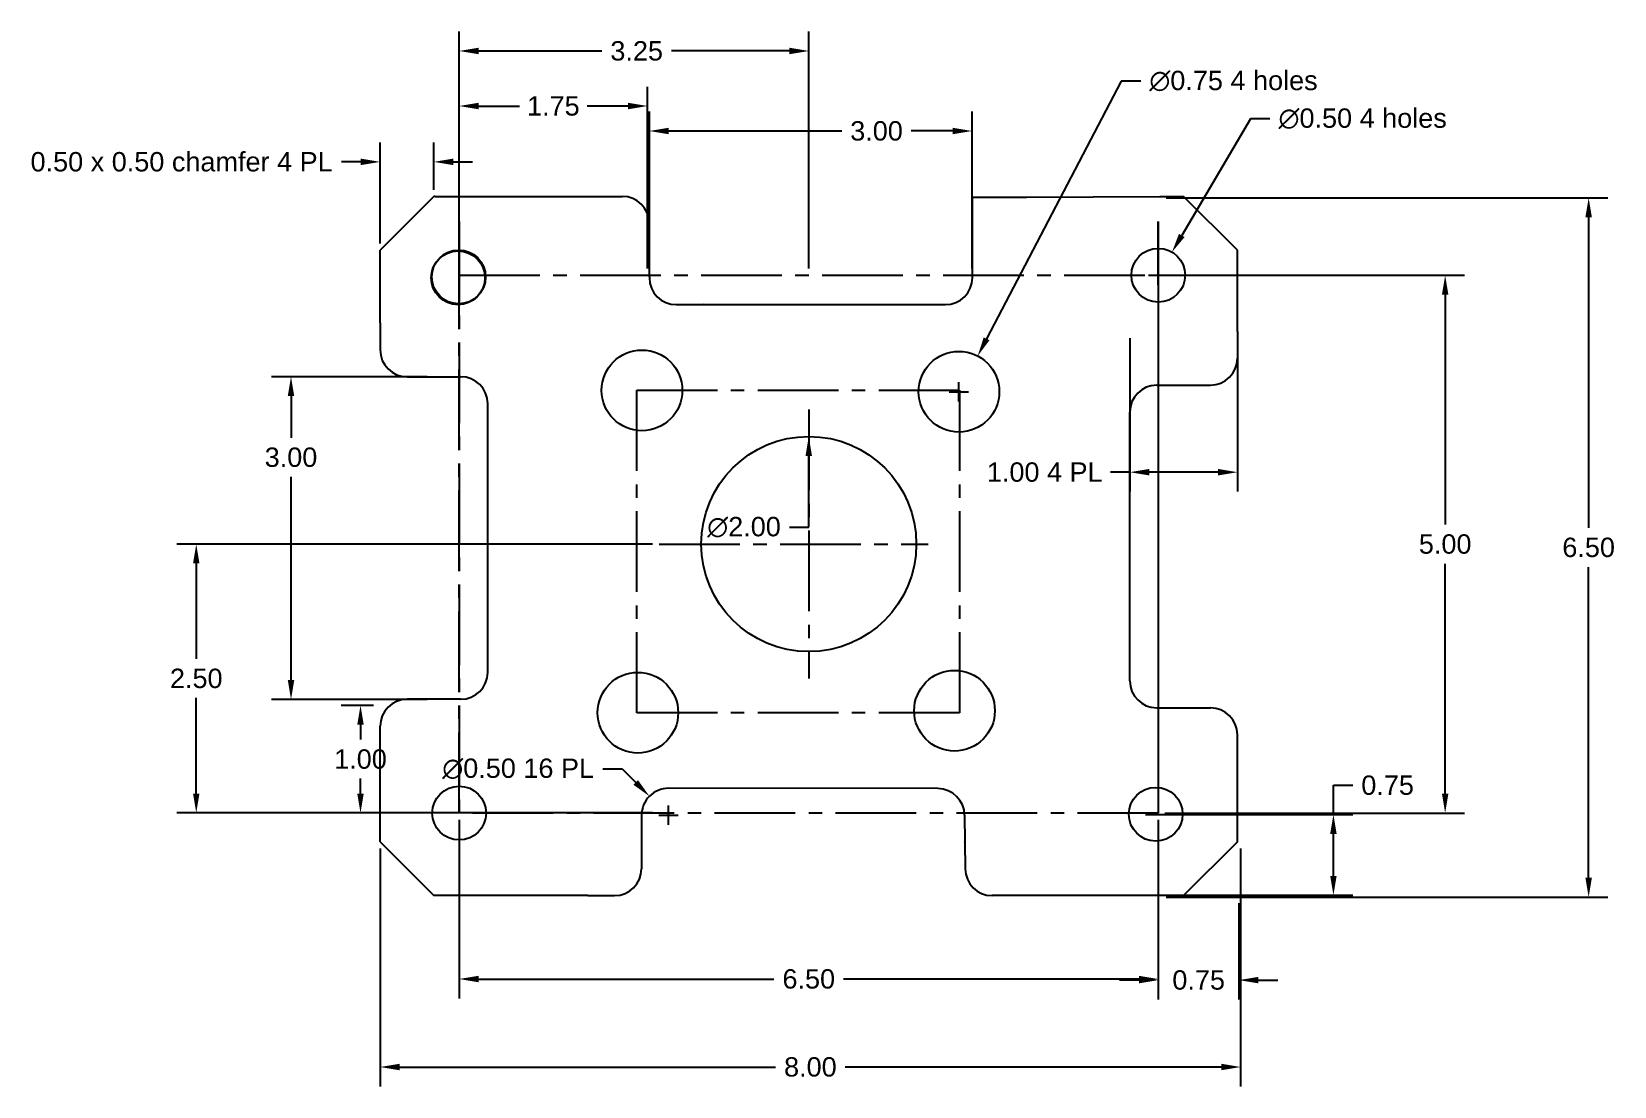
# Model space of a CAD drawing. Header units: inches. Extents: x 14.4 to 29.1, y 7.7 to 17.5.
import ezdxf

# ---------------------------------------------------------------- set-up
doc = ezdxf.new("R2010")
doc.units = ezdxf.units.IN
doc.header["$MEASUREMENT"] = 0
doc.linetypes.add('CENTER2', pattern=[1.125, 0.75, -0.125, 0.125, -0.125])
doc.layers.add('Layer1', color=102, linetype='CENTER2')
doc.styles.get("Standard").update_dxf_attribs({"font": 'arial.ttf'})
doc.dimstyles.new('Copy of Standard', dxfattribs={"dimtxt": 0.18, "dimasz": 0.18, "dimexe": 0.18, "dimexo": 0.0625, "dimgap": 0.09, "dimtad": 0, "dimtih": 1, "dimtoh": 1, "dimzin": 0, "dimdsep": 46, "dimtxsty": 'Standard', "dimcen": 0.09, "dimclrd": 6, "dimclre": 6, "dimclrt": 6, "dimadec": 0, "dimazin": 0, "dimtfac": 1, "dimtofl": 0, "dimtmove": 0, "dimatfit": 3, "dimfxl": 1, "dimtfillclr": 6, "dimtolj": 1, "dimtzin": 0, "dimarcsym": 0})
doc.dimstyles.new('Copy(2) of Standard', dxfattribs={"dimtxt": 0.18, "dimasz": 0.18, "dimexe": 0.18, "dimexo": 0.0625, "dimgap": 0.09, "dimtad": 0, "dimtih": 1, "dimtoh": 1, "dimzin": 0, "dimdsep": 46, "dimtxsty": 'Standard', "dimcen": 0.09, "dimclrd": 6, "dimclre": 6, "dimclrt": 6, "dimadec": 0, "dimazin": 0, "dimtfac": 1, "dimtofl": 0, "dimtmove": 0, "dimatfit": 3, "dimfxl": 1, "dimtfillclr": 6, "dimtolj": 1, "dimtzin": 0, "dimarcsym": 0})
doc.dimstyles.new('Copy(3) of Standard', dxfattribs={"dimtxt": 0.18, "dimasz": 0.18, "dimexe": 0.18, "dimexo": 0.0625, "dimgap": 0.09, "dimtad": 0, "dimtih": 1, "dimtoh": 1, "dimzin": 0, "dimdsep": 46, "dimtxsty": 'Standard', "dimcen": 0.09, "dimclrd": 6, "dimclre": 6, "dimclrt": 6, "dimadec": 0, "dimazin": 0, "dimtfac": 1, "dimtofl": 0, "dimtmove": 0, "dimatfit": 3, "dimfxl": 1, "dimtfillclr": 6, "dimtolj": 1, "dimtzin": 0, "dimarcsym": 0})
doc.dimstyles.new('Copy(4) of Standard', dxfattribs={"dimtxt": 0.18, "dimasz": 0.18, "dimexe": 0.18, "dimexo": 0.0625, "dimgap": 0.09, "dimtad": 0, "dimtih": 1, "dimtoh": 1, "dimzin": 0, "dimdsep": 46, "dimtxsty": 'Standard', "dimcen": 0.09, "dimclrd": 6, "dimclre": 6, "dimclrt": 6, "dimadec": 0, "dimazin": 0, "dimtfac": 1, "dimtofl": 0, "dimtmove": 0, "dimatfit": 3, "dimfxl": 1, "dimtfillclr": 6, "dimtolj": 1, "dimtzin": 0, "dimarcsym": 0})
doc.dimstyles.get("Standard").update_dxf_attribs({"dimtxt": 0.18, "dimasz": 0.18, "dimexe": 0.18, "dimexo": 0.0625, "dimgap": 0.09, "dimtad": 0, "dimtih": 1, "dimtoh": 1, "dimzin": 0, "dimdsep": 46, "dimtxsty": 'Standard', "dimcen": 0.09, "dimclrd": 6, "dimclre": 6, "dimclrt": 6, "dimadec": 0, "dimazin": 0, "dimtfac": 1, "dimtofl": 0, "dimtmove": 0, "dimatfit": 3, "dimfxl": 1, "dimtfillclr": 6, "dimtolj": 1, "dimtzin": 0, "dimarcsym": 0})

# ---------------------------------------------------------------- blocks, each defined once
blk = doc.blocks.new('*D1')
at = {"color": 6, "lineweight": -2, "transparency": 16777216}
for p, q in [((21.626, 12.876), (21.626, 13.54)), ((21.446, 12.876), (21.626, 12.876))]:
    blk.add_line(p, q, dxfattribs=at)
at = {"color": 6, "transparency": 16777216}
blk.add_solid([(21.596, 13.54), (21.656, 13.54), (21.626, 13.72)], dxfattribs=at)
at = {"layer": 'Defpoints', "color": 0, "transparency": 16777216}
for p in [(21.626, 13.72), (21.626, 11.72)]:
    blk.add_point(p, dxfattribs=at)
at = {"color": 6, "transparency": 16777216, "insert": (21.024, 12.876), "char_height": 0.18, "attachment_point": 5}
blk.add_mtext('\\A1;∅2.00', dxfattribs=at)
blk = doc.blocks.new('*D2')
at = {"color": 6, "lineweight": -2, "transparency": 16777216}
for p, q in [((18.376, 10.156), (18.376, 8.496)), ((24.876, 10.156), (24.876, 8.496)), ((18.556, 8.676), (21.302, 8.676)), ((24.696, 8.676), (21.95, 8.676))]:
    blk.add_line(p, q, dxfattribs=at)
at = {"color": 6, "transparency": 16777216}
for points in [[(18.556, 8.706), (18.556, 8.646), (18.376, 8.676)], [(24.696, 8.706), (24.696, 8.646), (24.876, 8.676)]]:
    blk.add_solid(points, dxfattribs=at)
at = {"layer": 'Defpoints', "color": 0, "transparency": 16777216}
for p in [(18.376, 10.219), (24.876, 10.219), (18.376, 8.676)]:
    blk.add_point(p, dxfattribs=at)
at = {"color": 6, "transparency": 16777216, "insert": (21.626, 8.676), "char_height": 0.18, "attachment_point": 5}
blk.add_mtext('\\A1;6.50', dxfattribs=at)
blk = doc.blocks.new('*D3')
at = {"color": 6, "lineweight": -2, "transparency": 16777216}
for p, q in [((24.938, 15.219), (27.723, 15.219)), ((27.543, 15.039), (27.543, 12.901)), ((27.543, 10.399), (27.543, 12.537)), ((24.938, 10.219), (27.723, 10.219))]:
    blk.add_line(p, q, dxfattribs=at)
at = {"color": 6, "transparency": 16777216}
for points in [[(27.513, 15.039), (27.573, 15.039), (27.543, 15.219)], [(27.513, 10.399), (27.573, 10.399), (27.543, 10.219)]]:
    blk.add_solid(points, dxfattribs=at)
at = {"layer": 'Defpoints', "color": 0, "transparency": 16777216}
for p in [(24.876, 15.219), (24.876, 10.219), (27.543, 10.219)]:
    blk.add_point(p, dxfattribs=at)
at = {"color": 6, "transparency": 16777216, "insert": (27.543, 12.719), "char_height": 0.18, "attachment_point": 5}
blk.add_mtext('\\A1;5.00', dxfattribs=at)
blk = doc.blocks.new('*D4')
at = {"color": 6, "lineweight": -2, "transparency": 16777216}
for p, q in [((26.504, 10.205), (26.504, 10.477)), ((26.504, 10.477), (26.684, 10.477)), ((24.756, 10.205), (26.684, 10.205)), ((26.504, 9.635), (26.504, 10.025)), ((24.756, 9.455), (26.684, 9.455))]:
    blk.add_line(p, q, dxfattribs=at)
at = {"color": 6, "transparency": 16777216}
for points in [[(26.474, 10.025), (26.534, 10.025), (26.504, 10.205)], [(26.474, 9.635), (26.534, 9.635), (26.504, 9.455)]]:
    blk.add_solid(points, dxfattribs=at)
at = {"layer": 'Defpoints', "color": 0, "transparency": 16777216}
for p in [(24.694, 10.205), (26.504, 10.205), (24.694, 9.455)]:
    blk.add_point(p, dxfattribs=at)
at = {"color": 6, "transparency": 16777216, "insert": (27.008, 10.477), "char_height": 0.18, "attachment_point": 5}
blk.add_mtext('\\A1;0.75', dxfattribs=at)
blk = doc.blocks.new('*D5')
at = {"color": 6, "lineweight": -2, "transparency": 16777216}
for p, q in [((24.948, 15.938), (29.057, 15.938)), ((28.877, 15.758), (28.877, 12.87)), ((28.877, 9.618), (28.877, 12.506)), ((24.948, 9.438), (29.057, 9.438))]:
    blk.add_line(p, q, dxfattribs=at)
at = {"color": 6, "transparency": 16777216}
for points in [[(28.847, 15.758), (28.907, 15.758), (28.877, 15.938)], [(28.847, 9.618), (28.907, 9.618), (28.877, 9.438)]]:
    blk.add_solid(points, dxfattribs=at)
at = {"layer": 'Defpoints', "color": 0, "transparency": 16777216}
for p in [(24.885, 15.938), (28.877, 15.938), (24.885, 9.438)]:
    blk.add_point(p, dxfattribs=at)
at = {"color": 6, "transparency": 16777216, "insert": (28.877, 12.688), "char_height": 0.18, "attachment_point": 5}
blk.add_mtext('\\A1;6.50', dxfattribs=at)
blk = doc.blocks.new('*D6')
at = {"color": 6, "lineweight": -2, "transparency": 16777216}
for p, q in [((24.876, 9.381), (24.876, 8.486)), ((25.626, 9.381), (25.626, 8.486)), ((24.696, 8.666), (24.516, 8.666)), ((25.806, 8.666), (25.986, 8.666))]:
    blk.add_line(p, q, dxfattribs=at)
at = {"color": 6, "transparency": 16777216}
for points in [[(24.696, 8.696), (24.696, 8.636), (24.876, 8.666)], [(25.806, 8.696), (25.806, 8.636), (25.626, 8.666)]]:
    blk.add_solid(points, dxfattribs=at)
at = {"layer": 'Defpoints', "color": 0, "transparency": 16777216}
for p in [(24.876, 9.443), (25.626, 9.443), (25.626, 8.666)]:
    blk.add_point(p, dxfattribs=at)
at = {"color": 6, "transparency": 16777216, "insert": (25.251, 8.666), "char_height": 0.18, "attachment_point": 5}
blk.add_mtext('\\A1;0.75', dxfattribs=at)
blk = doc.blocks.new('*D7')
at = {"color": 6, "lineweight": -2, "transparency": 16777216}
for p, q in [((24.532, 17.024), (23.279, 14.628)), ((24.712, 17.024), (24.532, 17.024)), ((22.932, 14.136), (23.112, 14.136)), ((23.022, 14.046), (23.022, 14.226))]:
    blk.add_line(p, q, dxfattribs=at)
at = {"color": 6, "transparency": 16777216}
blk.add_solid([(23.253, 14.642), (23.306, 14.614), (23.196, 14.468)], dxfattribs=at)
at = {"layer": 'Defpoints', "color": 0, "transparency": 16777216}
for p in [(23.196, 14.468), (22.848, 13.804)]:
    blk.add_point(p, dxfattribs=at)
at = {"color": 6, "transparency": 16777216, "insert": (25.575, 17.024), "char_height": 0.18, "attachment_point": 5}
blk.add_mtext('\\A1;∅0.75 4 holes', dxfattribs=at)
blk = doc.blocks.new('*D8')
at = {"color": 6, "lineweight": -2, "transparency": 16777216}
for p, q in [((20.172, 12.72), (15.751, 12.72)), ((15.931, 12.54), (15.931, 11.652)), ((15.931, 10.4), (15.931, 11.289)), ((20.172, 10.22), (15.751, 10.22))]:
    blk.add_line(p, q, dxfattribs=at)
at = {"color": 6, "transparency": 16777216}
for points in [[(15.901, 12.54), (15.961, 12.54), (15.931, 12.72)], [(15.901, 10.4), (15.961, 10.4), (15.931, 10.22)]]:
    blk.add_solid(points, dxfattribs=at)
at = {"layer": 'Defpoints', "color": 0, "transparency": 16777216}
for p in [(20.235, 12.72), (15.931, 10.22), (20.235, 10.22)]:
    blk.add_point(p, dxfattribs=at)
at = {"color": 6, "transparency": 16777216, "insert": (15.931, 11.47), "char_height": 0.18, "attachment_point": 5}
blk.add_mtext('\\A1;2.50', dxfattribs=at)
blk = doc.blocks.new('*D9')
at = {"color": 6, "lineweight": -2, "transparency": 16777216}
for p, q in [((25.733, 16.674), (25.094, 15.589)), ((25.913, 16.674), (25.733, 16.674)), ((24.876, 15.129), (24.876, 15.309)), ((24.786, 15.219), (24.966, 15.219))]:
    blk.add_line(p, q, dxfattribs=at)
at = {"color": 6, "transparency": 16777216}
blk.add_solid([(25.068, 15.604), (25.12, 15.574), (25.003, 15.434)], dxfattribs=at)
at = {"layer": 'Defpoints', "color": 0, "transparency": 16777216}
for p in [(25.003, 15.434), (24.749, 15.003)]:
    blk.add_point(p, dxfattribs=at)
at = {"color": 6, "transparency": 16777216, "insert": (26.776, 16.674), "char_height": 0.18, "attachment_point": 5}
blk.add_mtext('\\A1;∅0.50 4 holes', dxfattribs=at)
blk = doc.blocks.new('*D10')
at = {"color": 6, "lineweight": -2, "transparency": 16777216}
for p, q in [((17.641, 9.889), (17.641, 7.678)), ((25.641, 9.889), (25.641, 7.678)), ((17.821, 7.858), (21.317, 7.858)), ((25.461, 7.858), (21.964, 7.858))]:
    blk.add_line(p, q, dxfattribs=at)
at = {"color": 6, "transparency": 16777216}
for points in [[(17.821, 7.888), (17.821, 7.828), (17.641, 7.858)], [(25.461, 7.888), (25.461, 7.828), (25.641, 7.858)]]:
    blk.add_solid(points, dxfattribs=at)
at = {"layer": 'Defpoints', "color": 0, "transparency": 16777216}
for p in [(17.641, 9.952), (25.641, 9.952), (25.641, 7.858)]:
    blk.add_point(p, dxfattribs=at)
at = {"color": 6, "transparency": 16777216, "insert": (21.641, 7.858), "char_height": 0.18, "attachment_point": 5}
blk.add_mtext('\\A1;8.00', dxfattribs=at)
blk = doc.blocks.new('*D11')
at = {"color": 6, "lineweight": -2, "transparency": 16777216}
for p, q in [((24.611, 14.635), (24.611, 13.208)), ((25.611, 14.635), (25.611, 13.208)), ((24.611, 13.388), (24.431, 13.388)), ((25.431, 13.388), (24.791, 13.388))]:
    blk.add_line(p, q, dxfattribs=at)
at = {"color": 6, "transparency": 16777216}
for points in [[(24.791, 13.418), (24.791, 13.358), (24.611, 13.388)], [(25.431, 13.418), (25.431, 13.358), (25.611, 13.388)]]:
    blk.add_solid(points, dxfattribs=at)
at = {"layer": 'Defpoints', "color": 0, "transparency": 16777216}
for p in [(24.611, 14.697), (25.611, 14.697), (24.611, 13.388)]:
    blk.add_point(p, dxfattribs=at)
at = {"color": 6, "transparency": 16777216, "insert": (23.82, 13.388), "char_height": 0.18, "attachment_point": 5}
blk.add_mtext('\\A1;1.00 4 PL', dxfattribs=at)
blk = doc.blocks.new('*D12')
at = {"color": 6, "lineweight": -2, "transparency": 16777216}
for p, q in [((18.078, 14.275), (16.632, 14.275)), ((16.812, 14.095), (16.812, 13.708)), ((16.812, 11.455), (16.812, 13.344)), ((18.078, 11.275), (16.632, 11.275))]:
    blk.add_line(p, q, dxfattribs=at)
at = {"color": 6, "transparency": 16777216}
for points in [[(16.782, 14.095), (16.842, 14.095), (16.812, 14.275)], [(16.782, 11.455), (16.842, 11.455), (16.812, 11.275)]]:
    blk.add_solid(points, dxfattribs=at)
at = {"layer": 'Defpoints', "color": 0, "transparency": 16777216}
for p in [(18.141, 14.275), (16.812, 11.275), (18.141, 11.275)]:
    blk.add_point(p, dxfattribs=at)
at = {"color": 6, "transparency": 16777216, "insert": (16.812, 13.526), "char_height": 0.18, "attachment_point": 5}
blk.add_mtext('\\A1;3.00', dxfattribs=at)
blk = doc.blocks.new('*D13')
at = {"color": 6, "lineweight": -2, "transparency": 16777216}
for p, q in [((17.578, 11.22), (17.278, 11.22)), ((17.458, 11.04), (17.458, 10.902)), ((17.458, 10.4), (17.458, 10.539)), ((17.578, 10.22), (17.278, 10.22))]:
    blk.add_line(p, q, dxfattribs=at)
at = {"color": 6, "transparency": 16777216}
for points in [[(17.428, 11.04), (17.488, 11.04), (17.458, 11.22)], [(17.428, 10.4), (17.488, 10.4), (17.458, 10.22)]]:
    blk.add_solid(points, dxfattribs=at)
at = {"layer": 'Defpoints', "color": 0, "transparency": 16777216}
for p in [(17.458, 11.22), (17.641, 11.22), (17.641, 10.22)]:
    blk.add_point(p, dxfattribs=at)
at = {"color": 6, "transparency": 16777216, "insert": (17.458, 10.72), "char_height": 0.18, "attachment_point": 5}
blk.add_mtext('\\A1;1.00', dxfattribs=at)
blk = doc.blocks.new('*D14')
at = {"color": 6, "lineweight": -2, "transparency": 16777216}
for p, q in [((19.71, 10.63), (19.89, 10.63)), ((19.89, 10.63), (20.017, 10.503)), ((20.231, 10.199), (20.411, 10.199)), ((20.321, 10.109), (20.321, 10.289))]:
    blk.add_line(p, q, dxfattribs=at)
at = {"color": 6, "transparency": 16777216}
blk.add_solid([(20.039, 10.524), (19.996, 10.482), (20.145, 10.375)], dxfattribs=at)
at = {"layer": 'Defpoints', "color": 0, "transparency": 16777216}
for p in [(20.145, 10.375), (20.498, 10.022)]:
    blk.add_point(p, dxfattribs=at)
at = {"color": 6, "transparency": 16777216, "insert": (18.924, 10.63), "char_height": 0.18, "attachment_point": 5}
blk.add_mtext('\\A1;∅0.50 16 PL', dxfattribs=at)
blk = doc.blocks.new('*D15')
at = {"color": 6, "lineweight": -2, "transparency": 16777216}
for p, q in [((18.376, 15.281), (18.376, 16.972)), ((20.126, 15.281), (20.126, 16.972)), ((18.556, 16.792), (18.935, 16.792)), ((19.946, 16.792), (19.567, 16.792))]:
    blk.add_line(p, q, dxfattribs=at)
at = {"color": 6, "transparency": 16777216}
for points in [[(18.556, 16.822), (18.556, 16.762), (18.376, 16.792)], [(19.946, 16.822), (19.946, 16.762), (20.126, 16.792)]]:
    blk.add_solid(points, dxfattribs=at)
at = {"layer": 'Defpoints', "color": 0, "transparency": 16777216}
for p in [(20.126, 16.792), (18.376, 15.219), (20.126, 15.219)]:
    blk.add_point(p, dxfattribs=at)
at = {"color": 6, "transparency": 16777216, "insert": (19.251, 16.792), "char_height": 0.18, "attachment_point": 5}
blk.add_mtext('\\A1;1.75', dxfattribs=at)
blk = doc.blocks.new('*D16')
at = {"color": 6, "lineweight": -2, "transparency": 16777216}
for p, q in [((18.376, 15.281), (18.376, 17.484)), ((21.626, 15.281), (21.626, 17.484)), ((18.556, 17.304), (19.702, 17.304)), ((21.446, 17.304), (20.35, 17.304))]:
    blk.add_line(p, q, dxfattribs=at)
at = {"color": 6, "transparency": 16777216}
for points in [[(18.556, 17.334), (18.556, 17.274), (18.376, 17.304)], [(21.446, 17.334), (21.446, 17.274), (21.626, 17.304)]]:
    blk.add_solid(points, dxfattribs=at)
at = {"layer": 'Defpoints', "color": 0, "transparency": 16777216}
for p in [(21.626, 17.304), (18.376, 15.219), (21.626, 15.219)]:
    blk.add_point(p, dxfattribs=at)
at = {"color": 6, "transparency": 16777216, "insert": (20.026, 17.304), "char_height": 0.18, "attachment_point": 5}
blk.add_mtext('\\A1;3.25', dxfattribs=at)
blk = doc.blocks.new('*D17')
at = {"color": 6, "lineweight": -2, "transparency": 16777216}
for p, q in [((20.144, 15.281), (20.144, 16.74)), ((23.144, 15.281), (23.144, 16.74)), ((20.324, 16.56), (21.933, 16.56)), ((22.964, 16.56), (22.579, 16.56))]:
    blk.add_line(p, q, dxfattribs=at)
at = {"color": 6, "transparency": 16777216}
for points in [[(20.324, 16.59), (20.324, 16.53), (20.144, 16.56)], [(22.964, 16.59), (22.964, 16.53), (23.144, 16.56)]]:
    blk.add_solid(points, dxfattribs=at)
at = {"layer": 'Defpoints', "color": 0, "transparency": 16777216}
for p in [(23.144, 16.56), (20.144, 15.219), (23.144, 15.219)]:
    blk.add_point(p, dxfattribs=at)
at = {"color": 6, "transparency": 16777216, "insert": (22.256, 16.56), "char_height": 0.18, "attachment_point": 5}
blk.add_mtext('\\A1;3.00', dxfattribs=at)
blk = doc.blocks.new('*D18')
at = {"color": 6, "lineweight": -2, "transparency": 16777216}
for p, q in [((17.641, 15.514), (17.641, 16.453)), ((18.141, 16.014), (18.141, 16.453)), ((17.461, 16.273), (17.281, 16.273)), ((18.321, 16.273), (18.501, 16.273))]:
    blk.add_line(p, q, dxfattribs=at)
at = {"color": 6, "transparency": 16777216}
for points in [[(17.461, 16.303), (17.461, 16.243), (17.641, 16.273)], [(18.321, 16.303), (18.321, 16.243), (18.141, 16.273)]]:
    blk.add_solid(points, dxfattribs=at)
at = {"layer": 'Defpoints', "color": 0, "transparency": 16777216}
for p in [(18.141, 16.273), (18.141, 15.952), (17.641, 15.452)]:
    blk.add_point(p, dxfattribs=at)
at = {"color": 6, "transparency": 16777216, "insert": (15.795, 16.273), "char_height": 0.18, "attachment_point": 5}
blk.add_mtext('\\A1;0.50 x 0.50 chamfer 4 PL', dxfattribs=at)

msp = doc.modelspace()

# ---------------------------------------------------------------- linework, layer by layer
for p, q in [((18.141, 15.952), (17.641, 15.452)), ((18.151, 15.952), (18.141, 15.952)), ((18.151, 15.952), (19.645, 15.952)), ((19.645, 15.952), (19.892, 15.952)), ((23.147, 15.196), (23.147, 15.946)), ((23.147, 15.946), (23.649, 15.946)), ((23.649, 15.946), (24.891, 15.952)), ((24.891, 15.952), (25.111, 15.952)), ((25.611, 15.452), (25.111, 15.952)), ((18.376, 15.219), (18.376, 15.719)), ((20.144, 15.205), (20.142, 15.703)), ((24.876, 15.219), (24.876, 15.719)), ((17.641, 15.275), (17.641, 15.452)), ((25.611, 15.193), (25.611, 15.452)), ((17.641, 14.775), (17.641, 15.275)), ((20.144, 15.205), (20.144, 15.196)), ((25.611, 14.697), (25.611, 15.197)), ((25.611, 15.197), (25.611, 15.197)), ((20.394, 14.946), (22.897, 14.946)), ((20.645, 14.956), (20.643, 14.956)), ((17.641, 14.775), (17.641, 14.525)), ((25.611, 14.697), (25.611, 14.447)), ((17.891, 14.275), (18.391, 14.275)), ((18.141, 14.275), (18.141, 14.275)), ((24.861, 14.197), (25.361, 14.197)), ((25.111, 14.197), (25.111, 14.197)), ((18.641, 11.527), (18.641, 14.025)), ((24.611, 11.447), (24.611, 13.947)), ((18.641, 13.775), (18.641, 13.775)), ((18.391, 11.277), (17.891, 11.277)), ((18.141, 11.275), (18.141, 11.275)), ((24.861, 11.197), (25.361, 11.197)), ((25.111, 11.197), (25.111, 11.197)), ((17.641, 9.952), (17.641, 11.027)), ((25.611, 10.697), (25.611, 10.947)), ((25.611, 9.952), (25.611, 10.697)), ((22.826, 10.446), (20.321, 10.449)), ((20.071, 10.199), (20.071, 9.702)), ((23.075, 10.199), (23.08, 9.699)), ((17.641, 9.952), (18.141, 9.452)), ((23.078, 9.947), (23.078, 9.951)), ((25.611, 9.952), (25.111, 9.452)), ((18.327, 9.452), (18.141, 9.452)), ((19.571, 9.452), (18.327, 9.452)), ((19.571, 9.452), (19.821, 9.452)), ((23.578, 9.452), (23.33, 9.452)), ((25.056, 9.452), (23.578, 9.452)), ((25.056, 9.452), (25.111, 9.452))]:
    msp.add_line(p, q)
for centre, radius in [((18.371, 15.203), 0.25), ((24.876, 15.219), 0.25), ((18.365, 15.195), 0.25), ((20.075, 14.148), 0.375), ((23.022, 14.136), 0.375), ((21.626, 12.72), 1), ((20.037, 11.152), 0.375), ((22.981, 11.17), 0.375), ((18.376, 10.219), 0.25), ((24.852, 10.208), 0.25)]:
    msp.add_circle(centre, radius)
for centre, start, end in [((19.892, 15.702), 0.2748, 90), ((20.394, 15.196), 180, 270), ((22.897, 15.196), 270, 0), ((17.891, 14.525), 180, 270), ((25.361, 14.447), 270, 0), ((18.391, 14.025), 0, 90), ((24.861, 13.947), 90, 180), ((18.391, 11.527), 270, 0), ((24.861, 11.447), 180, 270), ((17.891, 11.027), 90, 179.9617), ((25.361, 10.947), 0, 90), ((20.321, 10.199), 89.9524, 180), ((22.825, 10.196), 0.5336, 89.9524), ((19.821, 9.702), 270, 0), ((23.33, 9.702), 180.5336, 270)]:
    msp.add_arc(centre, 0.25, start, end)
at = {"layer": 'Layer1'}
for p, q in [((18.376, 15.719), (18.376, 9.469)), ((24.876, 15.719), (24.876, 9.469)), ((21.626, 13.97), (21.626, 11.47)), ((20.235, 12.72), (22.735, 12.72))]:
    msp.add_line(p, q, dxfattribs=at)
for points in [[(18.376, 15.219), (24.876, 15.219), (24.876, 10.219), (18.376, 10.219)], [(20.026, 14.15), (23.026, 14.15), (23.026, 11.15), (20.026, 11.15)]]:
    msp.add_lwpolyline(points, close=True, dxfattribs=at)

# ---------------------------------------------------------------- dimensions: what is measured, and where the dimension line sits
for base, p1, p2, picture, middle in [((21.626, 17.304), (18.376, 15.219), (21.626, 15.219), '*D16', (20.026, 17.304)), ((23.144, 16.56), (20.144, 15.219), (23.144, 15.219), '*D17', (22.256, 16.56))]:
    dim = msp.add_linear_dim(base=base, p1=p1, p2=p2, dimstyle='Standard')
    dim.commit()
    dim.dimension.update_dxf_attribs({"geometry": picture, "text_midpoint": middle, "dimtype": 160})
for p1, p2, picture, middle in [((22.848, 13.804), (23.196, 14.468), '*D7', (25.575, 17.024)), ((24.749, 15.003), (25.003, 15.434), '*D9', (26.776, 16.674))]:
    dim = msp.add_diameter_dim_2p(p1=p1, p2=p2, dimstyle='Copy of Standard', override={"dimpost": ' 4 holes'})
    dim.commit()
    dim.dimension.update_dxf_attribs({"geometry": picture, "text_midpoint": middle, "dimtype": 163})
dim = msp.add_linear_dim(base=(18.141, 16.273), p1=(17.641, 15.452), p2=(18.141, 15.952), dimstyle='Copy(4) of Standard', override={"dimpost": ' x 0.50 chamfer 4 PL'})
dim.commit()
dim.dimension.update_dxf_attribs({"geometry": '*D18', "text_midpoint": (15.795, 16.273), "dimtype": 160})
for base, p1, p2, picture, middle in [((20.126, 16.792), (18.376, 15.219), (20.126, 15.219), '*D15', (19.251, 16.792)), ((18.376, 8.676), (24.876, 10.219), (18.376, 10.219), '*D2', (21.626, 8.676)), ((25.641, 7.858), (17.641, 9.952), (25.641, 9.952), '*D10', (21.641, 7.858)), ((25.626, 8.666), (24.876, 9.443), (25.626, 9.443), '*D6', (25.251, 8.666))]:
    dim = msp.add_linear_dim(base=base, p1=p1, p2=p2, dimstyle='Standard')
    dim.commit()
    dim.dimension.update_dxf_attribs({"geometry": picture, "text_midpoint": middle})
for base, p1, p2, picture, middle in [((28.877, 15.938), (24.885, 9.438), (24.885, 15.938), '*D5', (28.877, 12.688)), ((27.543, 10.219), (24.876, 15.219), (24.876, 10.219), '*D3', (27.543, 12.719)), ((15.931, 10.22), (20.235, 12.72), (20.235, 10.22), '*D8', (15.931, 11.47)), ((17.458, 11.22), (17.641, 10.22), (17.641, 11.22), '*D13', (17.458, 10.72))]:
    dim = msp.add_linear_dim(base=base, p1=p1, p2=p2, angle=90, dimstyle='Standard')
    dim.commit()
    dim.dimension.update_dxf_attribs({"geometry": picture, "text_midpoint": middle})
dim = msp.add_linear_dim(base=(24.611, 13.388), p1=(25.611, 14.697), p2=(24.611, 14.697), dimstyle='Copy(2) of Standard', override={"dimpost": ' 4 PL'})
dim.commit()
dim.dimension.update_dxf_attribs({"geometry": '*D11', "text_midpoint": (23.82, 13.388)})
for base, p1, p2, picture, middle in [((16.812, 11.275), (18.141, 14.275), (18.141, 11.275), '*D12', (16.812, 13.526)), ((26.504, 10.205), (24.694, 9.455), (24.694, 10.205), '*D4', (27.008, 10.477))]:
    dim = msp.add_linear_dim(base=base, p1=p1, p2=p2, angle=90, dimstyle='Standard')
    dim.commit()
    dim.dimension.update_dxf_attribs({"geometry": picture, "text_midpoint": middle, "dimtype": 160})
dim = msp.add_diameter_dim_2p(p1=(21.626, 11.72), p2=(21.626, 13.72), dimstyle='Standard')
dim.commit()
dim.dimension.update_dxf_attribs({"geometry": '*D1', "text_midpoint": (21.024, 12.876), "dimtype": 163})
dim = msp.add_diameter_dim_2p(p1=(20.498, 10.022), p2=(20.145, 10.375), dimstyle='Copy(3) of Standard', override={"dimpost": ' 16 PL'})
dim.commit()
dim.dimension.update_dxf_attribs({"geometry": '*D14', "text_midpoint": (18.924, 10.63)})

doc.saveas('drawing.dxf')
